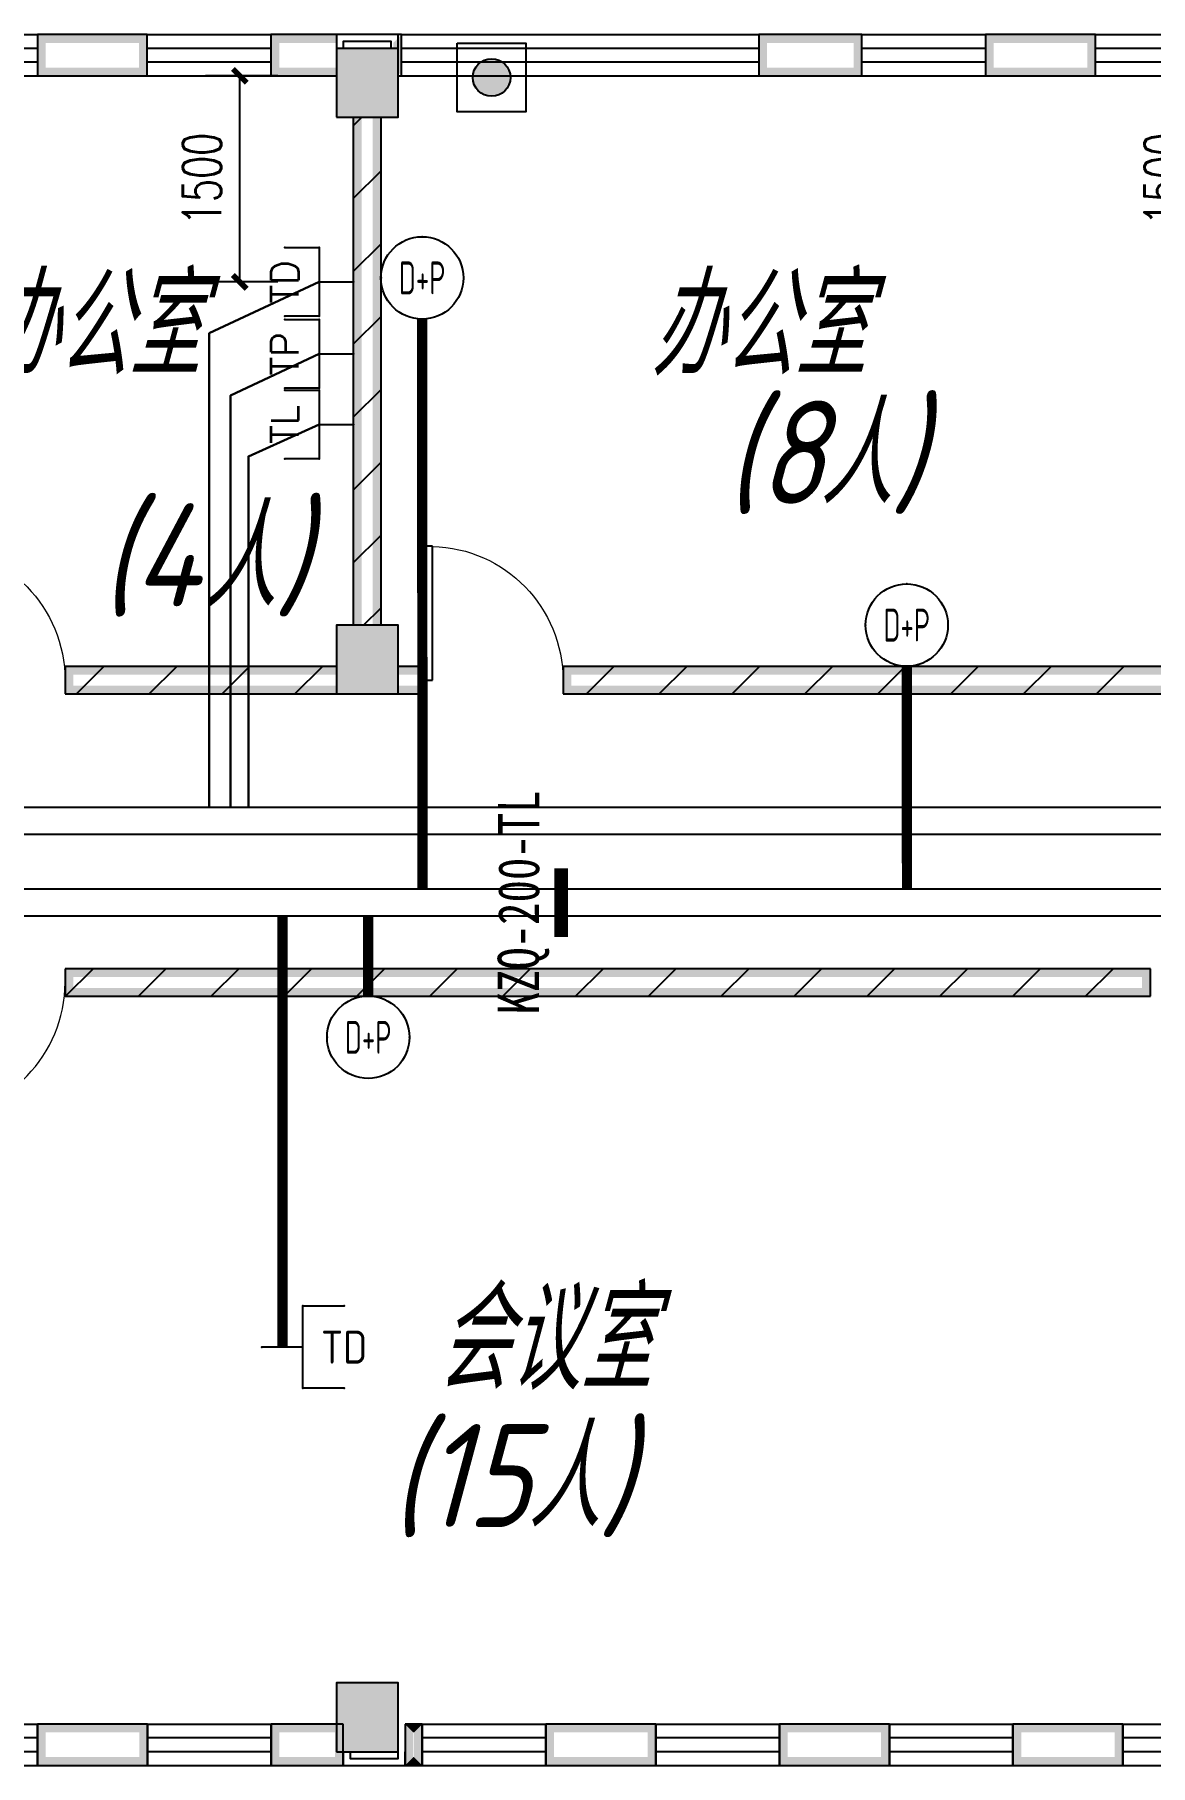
# Model space of a CAD drawing. Extents: x 1241380 to 1952554, y 1012187 to 1766051.
# Drawn here: x 1663444 to 1671565, y 1030613 to 1043213 of the extents above; entities that cross this region are included whole.
import ezdxf
from ezdxf.enums import TextEntityAlignment as Align

# ---------------------------------------------------------------- set-up
doc = ezdxf.new("R2010")
doc.units = 0
for name, color, linetype in [('1-建筑底图', 8, 'Continuous'), ('CABLETRAY_PDS', 4, 'Continuous'), ('EQUIP-通讯', 3, 'Continuous'), ('PUB_HATCH', 8, 'Continuous'), ('TEL_DIM', 3, 'Continuous'), ('WIRE-综合布线', 5, 'Continuous'), ('光纤点位', 3, 'Continuous'), ('内网桥架', 1, 'Continuous'), ('填充', 8, 'Continuous'), ('抗震支吊架', 2, 'Continuous'), ('红机电话', 3, 'Continuous'), ('蓝机电话', 3, 'Continuous')]:
    doc.layers.add(name, color=color, linetype=linetype)
doc.layers.add('内网线路', color=1, linetype='Continuous', lineweight=30)
doc.styles.add('_TEL_ATTDEF', font='GBENOR', dxfattribs={"width": 0.8, "height": 3, "bigfont": 'GBCBIG'})
doc.styles.add('_TEL_DIM', font='SIMPLEX', dxfattribs={"width": 0.8, "height": 3.5, "bigfont": 'HZTXT'})
doc.styles.add('A_DIM_T3', font='SIMPLEX', dxfattribs={"width": 0.7, "bigfont": 'HZ'})
doc.styles.add('kzcad', font='', dxfattribs={"width": 0.8})
doc.styles.get("Standard").update_dxf_attribs({"font": 'gbeitc.shx', "bigfont": 'gbcbig.shx'})
doc.styles.get('kzcad').set_extended_font_data('SimSun')
doc.linetypes.add('JIEDI', pattern='A,1.25,-0.25,0.25,-0.25,0.625,["/",Standard,S=0.6,R=0,X=0,Y=-0.3],0.625,-0.25,0.25,-0.25', length=4)
doc.dimstyles.new('_TCH_ARCH&&100', dxfattribs={"dimtxt": 280, "dimasz": 100, "dimexe": 250, "dimexo": 300, "dimgap": 135, "dimtad": 1, "dimdec": 0, "dimzin": 0, "dimdsep": 46, "dimtxsty": 'A_DIM_T3', "dimblk": 'ARCHTICK', "dimcen": 0.09, "dimclrt": 7, "dimazin": 2, "dimtfac": 1, "dimtdec": 0, "dimtix": 1, "dimtmove": 2, "dimatfit": 3, "dimfxl": 100, "dimtolj": 1, "dimtzin": 0, "dimarcsym": 0})
pattern_1 = [(45, (933820.03, 485085.73), (-265.16515, 265.16515), [])]

# ---------------------------------------------------------------- blocks, each defined once
blk = doc.blocks.new('xfjyc')
at = {"layer": '填充'}
h = blk.add_hatch(color=1, dxfattribs=at)
h.dxf.hatch_style = 1
edge = h.paths.add_edge_path()
edge.add_arc((250, 250), 137, 0, 360)
blk.add_lwpolyline([(0, 500), (500, 500), (500, 0), (0, 0)], close=True)
at = {"color": 1}
blk.add_circle((250, 250), 137, dxfattribs=at)
blk = doc.blocks.new('$WINLIB2D$00000001')
at = {"color": 0}
for points in [[(-0.5, 0.5), (-0.5, -0.5)], [(-0.5, 0.5), (0.5, 0.5)], [(0.5, -0.5), (0.5, 0.5)], [(0.5, 0.1667), (-0.5, 0.1667)], [(0.5, -0.1667), (-0.5, -0.1667)], [(-0.5, -0.5), (0.5, -0.5)]]:
    blk.add_lwpolyline(points, dxfattribs=at)
blk = doc.blocks.new('$DorLib2D$00000001')
at = {"color": 0}
for p, q in [((0.45, 0.975), (0.5, 0.975)), ((0.45, 0), (0.45, 0.975)), ((0.5, 0), (0.5, 0.975)), ((0.5, 0), (0.45, 0))]:
    blk.add_line(p, q, dxfattribs=at)
at = {"color": 0, "lineweight": 13}
blk.add_arc((0.475, 0), 0.975, 91.4693, 180, dxfattribs=at)
blk = doc.blocks.new('_FZH')
blk.add_lwpolyline([(-0.5, -0.5), (0.5, -0.5), (0.5, 0.5), (-0.5, 0.5)], close=True)
at = {"layer": 'PUB_HATCH'}
blk.add_solid([(-0.5, -0.5), (0.5, -0.5), (-0.5, 0.5), (0.5, 0.5)], dxfattribs=at)
blk = doc.blocks.new('1-二层建筑底图')
at = {"layer": '1-建筑底图'}
for points in [[(1664264, 1088421), (1663464, 1088421), (1663524, 1088361), (1664204, 1088361)], [(1663464, 1088421), (1663464, 1088121), (1663524, 1088181), (1663524, 1088361)], [(1664264, 1088121), (1664264, 1088421), (1664204, 1088361), (1664204, 1088181)], [(1665640, 1088421), (1665164, 1088421), (1665224, 1088361), (1665640, 1088361)], [(1665164, 1088421), (1665164, 1088121), (1665224, 1088181), (1665224, 1088361)], [(1666055, 1088321), (1666090, 1088321), (1666090, 1088146), (1666115, 1088121), (1666115, 1088421), (1666055, 1088361)], [(1669465, 1088421), (1668715, 1088421), (1668775, 1088361), (1669405, 1088361)], [(1668715, 1088421), (1668715, 1088121), (1668775, 1088181), (1668775, 1088361)], [(1669465, 1088121), (1669465, 1088421), (1669405, 1088361), (1669405, 1088181)], [(1671165, 1088421), (1670365, 1088421), (1670425, 1088361), (1671105, 1088361)], [(1670365, 1088421), (1670365, 1088121), (1670425, 1088181), (1670425, 1088361)], [(1671165, 1088121), (1671165, 1088421), (1671105, 1088361), (1671105, 1088181)], [(1666090, 1088321), (1665640, 1088321), (1665700, 1088261), (1666030, 1088261)], [(1665640, 1088321), (1665640, 1087821), (1665700, 1087881), (1665700, 1088261)], [(1666090, 1087821), (1666090, 1088321), (1666030, 1088261), (1666030, 1087881)], [(1663464, 1088121), (1664264, 1088121), (1664204, 1088181), (1663524, 1088181)], [(1665164, 1088121), (1665640, 1088121), (1665640, 1088181), (1665224, 1088181)], [(1668715, 1088121), (1669465, 1088121), (1669405, 1088181), (1668775, 1088181)], [(1670365, 1088121), (1671165, 1088121), (1671105, 1088181), (1670425, 1088181)], [(1665640, 1087821), (1666090, 1087821), (1666030, 1087881), (1665700, 1087881)], [(1665825, 1087821), (1665765, 1087821), (1665765, 1084121), (1665825, 1084121)], [(1665965, 1087821), (1665905, 1087821), (1665905, 1084121), (1665965, 1084121)], [(1666090, 1084121), (1665640, 1084121), (1665700, 1084061), (1666030, 1084061)], [(1665640, 1084121), (1665640, 1083621), (1665700, 1083681), (1665700, 1084061)], [(1666090, 1083621), (1666090, 1084121), (1666030, 1084061), (1666030, 1083681)], [(1665640, 1083761), (1665640, 1083821), (1663665, 1083821), (1663725, 1083761)], [(1663665, 1083821), (1663665, 1083621), (1663725, 1083681), (1663725, 1083761)], [(1666090, 1083821), (1666090, 1083761), (1666230, 1083761), (1666290, 1083821)], [(1666290, 1083621), (1666290, 1083821), (1666230, 1083761), (1666230, 1083681)], [(1672640, 1083761), (1672640, 1083821), (1667290, 1083821), (1667350, 1083761)], [(1667290, 1083821), (1667290, 1083621), (1667350, 1083681), (1667350, 1083761)], [(1665640, 1083621), (1665640, 1083681), (1663725, 1083681), (1663665, 1083621)], [(1665640, 1083621), (1666090, 1083621), (1666030, 1083681), (1665700, 1083681)], [(1666090, 1083681), (1666090, 1083621), (1666290, 1083621), (1666230, 1083681)], [(1672640, 1083621), (1672640, 1083681), (1667350, 1083681), (1667290, 1083621)], [(1671565, 1081621), (1663665, 1081621), (1663725, 1081561), (1671505, 1081561)], [(1663665, 1081621), (1663665, 1081421), (1663725, 1081481), (1663725, 1081561)], [(1671565, 1081421), (1671565, 1081621), (1671505, 1081561), (1671505, 1081481)], [(1663665, 1081421), (1671565, 1081421), (1671505, 1081481), (1663725, 1081481)], [(1666090, 1076421), (1665640, 1076421), (1665700, 1076361), (1666030, 1076361)], [(1665640, 1076421), (1665640, 1075921), (1665700, 1075981), (1665700, 1076361)], [(1666090, 1075921), (1666090, 1076421), (1666030, 1076361), (1666030, 1075981)], [(1664265, 1076121), (1663465, 1076121), (1663525, 1076061), (1664205, 1076061)], [(1663465, 1076121), (1663465, 1075821), (1663525, 1075881), (1663525, 1076061)], [(1664265, 1075821), (1664265, 1076121), (1664205, 1076061), (1664205, 1075881)], [(1665690, 1076121), (1665165, 1076121), (1665225, 1076061), (1665630, 1076061)], [(1665165, 1076121), (1665165, 1075821), (1665225, 1075881), (1665225, 1076061)], [(1665690, 1075821), (1665690, 1076121), (1665630, 1076061), (1665630, 1075881)], [(1666265, 1076121), (1666140, 1076121), (1666200, 1076061), (1666205, 1076061)], [(1666140, 1076121), (1666140, 1075821), (1666200, 1075881), (1666200, 1076061)], [(1666265, 1075821), (1666265, 1076121), (1666205, 1076061), (1666205, 1075881)], [(1667965, 1076121), (1667165, 1076121), (1667225, 1076061), (1667905, 1076061)], [(1667165, 1076121), (1667165, 1075821), (1667225, 1075881), (1667225, 1076061)], [(1667965, 1075821), (1667965, 1076121), (1667905, 1076061), (1667905, 1075881)], [(1669665, 1076121), (1668865, 1076121), (1668925, 1076061), (1669605, 1076061)], [(1668865, 1076121), (1668865, 1075821), (1668925, 1075881), (1668925, 1076061)], [(1669665, 1075821), (1669665, 1076121), (1669605, 1076061), (1669605, 1075881)], [(1671365, 1076121), (1670565, 1076121), (1670625, 1076061), (1671305, 1076061)], [(1670565, 1076121), (1670565, 1075821), (1670625, 1075881), (1670625, 1076061)], [(1671365, 1075821), (1671365, 1076121), (1671305, 1076061), (1671305, 1075881)], [(1665640, 1075921), (1666090, 1075921), (1666030, 1075981), (1665700, 1075981)], [(1663465, 1075821), (1664265, 1075821), (1664205, 1075881), (1663525, 1075881)], [(1665165, 1075821), (1665690, 1075821), (1665630, 1075881), (1665225, 1075881)], [(1666140, 1075821), (1666265, 1075821), (1666205, 1075881), (1666200, 1075881)], [(1667165, 1075821), (1667965, 1075821), (1667905, 1075881), (1667225, 1075881)], [(1668865, 1075821), (1669665, 1075821), (1669605, 1075881), (1668925, 1075881)], [(1670565, 1075821), (1671365, 1075821), (1671305, 1075881), (1670625, 1075881)]]:
    blk.add_hatch(color=256, dxfattribs=at).paths.add_polyline_path(points)
h = blk.add_hatch(dxfattribs=at)
h.set_pattern_fill('普通砖', color=256, scale=150, style=0)
h.set_pattern_definition(pattern_1)
h.paths.add_polyline_path([(1665965, 1087821), (1665765, 1087821), (1665765, 1084121), (1665965, 1084121)])
h = blk.add_hatch(dxfattribs=at)
h.set_pattern_fill('普通砖', color=256, scale=150, style=0)
h.set_pattern_definition(pattern_1)
h.paths.add_polyline_path([(1665640, 1083621), (1665640, 1083821), (1663665, 1083821), (1663665, 1083621)])
h = blk.add_hatch(dxfattribs=at)
h.set_pattern_fill('普通砖', color=256, scale=150, style=0)
h.set_pattern_definition(pattern_1)
h.paths.add_polyline_path([(1666090, 1083821), (1666090, 1083621), (1666290, 1083621), (1666290, 1083821)])
h = blk.add_hatch(dxfattribs=at)
h.set_pattern_fill('普通砖', color=256, scale=150, style=0)
h.set_pattern_definition(pattern_1)
h.paths.add_polyline_path([(1672640, 1083621), (1672640, 1083821), (1667290, 1083821), (1667290, 1083621)])
h = blk.add_hatch(dxfattribs=at)
h.set_pattern_fill('普通砖', color=256, scale=150, style=0)
h.set_pattern_definition(pattern_1)
h.paths.add_polyline_path([(1663665, 1081421), (1671565, 1081421), (1671565, 1081621), (1663665, 1081621)])
for p, q in [((1664264, 1088421), (1663464, 1088421)), ((1663464, 1088421), (1663464, 1088121)), ((1664264, 1088121), (1664264, 1088421)), ((1665640, 1088421), (1665164, 1088421)), ((1665164, 1088421), (1665164, 1088121)), ((1666115, 1088421), (1666090, 1088421)), ((1666115, 1088121), (1666115, 1088421)), ((1669465, 1088421), (1668715, 1088421)), ((1668715, 1088421), (1668715, 1088121)), ((1669465, 1088121), (1669465, 1088421)), ((1671165, 1088421), (1670365, 1088421)), ((1670365, 1088421), (1670365, 1088121)), ((1671165, 1088121), (1671165, 1088421)), ((1663464, 1088121), (1664264, 1088121)), ((1665164, 1088121), (1665640, 1088121)), ((1666090, 1088121), (1666115, 1088121)), ((1668715, 1088121), (1669465, 1088121)), ((1670365, 1088121), (1671165, 1088121)), ((1665765, 1084121), (1665765, 1087821)), ((1665965, 1084121), (1665965, 1087821)), ((1665640, 1083821), (1663665, 1083821)), ((1663665, 1083821), (1663665, 1083621)), ((1666290, 1083821), (1666090, 1083821)), ((1666290, 1083621), (1666290, 1083821)), ((1672640, 1083821), (1667290, 1083821)), ((1667290, 1083821), (1667290, 1083621)), ((1663665, 1083621), (1665640, 1083621)), ((1666090, 1083621), (1666290, 1083621)), ((1667290, 1083621), (1672640, 1083621)), ((1671565, 1081621), (1663665, 1081621)), ((1663665, 1081621), (1663665, 1081421)), ((1671565, 1081421), (1671565, 1081621)), ((1663665, 1081421), (1671565, 1081421)), ((1664265, 1076121), (1663465, 1076121)), ((1663465, 1076121), (1663465, 1075821)), ((1664265, 1075821), (1664265, 1076121)), ((1665690, 1076121), (1665165, 1076121)), ((1665165, 1076121), (1665165, 1075821)), ((1665690, 1075821), (1665690, 1076121)), ((1666265, 1076121), (1666140, 1076121)), ((1666140, 1076121), (1666140, 1075821)), ((1666265, 1075821), (1666265, 1076121)), ((1667965, 1076121), (1667165, 1076121)), ((1667165, 1076121), (1667165, 1075821)), ((1667965, 1075821), (1667965, 1076121)), ((1669665, 1076121), (1668865, 1076121)), ((1668865, 1076121), (1668865, 1075821)), ((1669665, 1075821), (1669665, 1076121)), ((1671365, 1076121), (1670565, 1076121)), ((1670565, 1076121), (1670565, 1075821)), ((1671365, 1075821), (1671365, 1076121)), ((1663465, 1075821), (1664265, 1075821)), ((1665165, 1075821), (1665690, 1075821)), ((1666140, 1075821), (1666265, 1075821)), ((1667165, 1075821), (1667965, 1075821)), ((1668865, 1075821), (1669665, 1075821)), ((1670565, 1075821), (1671365, 1075821))]:
    blk.add_line(p, q, dxfattribs=at)
for points in [[(1666090, 1088321), (1666090, 1088421), (1665640, 1088421), (1665640, 1088321)], [(1666040, 1088321), (1666040, 1088371), (1665690, 1088371), (1665690, 1088321)], [(1665690, 1075921), (1665690, 1075821), (1666140, 1075821), (1666140, 1075921)], [(1665740, 1075921), (1665740, 1075871), (1666090, 1075871), (1666090, 1075921)]]:
    blk.add_lwpolyline(points, dxfattribs=at)
for name, p, xscale, yscale, zscale in [('$WINLIB2D$00000001', (1663014, 1088271), 900, -300, 900), ('$WINLIB2D$00000001', (1664714, 1088271), 900, -300, 900), ('$DorLib2D$00000001', (1663165, 1081521), -1000, -1000, -1000)]:
    blk.add_blockref(name, p, dxfattribs=dict(at, xscale=xscale, yscale=yscale, zscale=zscale))
for name, p, xscale, yscale, zscale, rotation in [('$WINLIB2D$00000001', (1667415, 1088271), 2600, -300, 2600, 359.9999999995153), ('$WINLIB2D$00000001', (1669915, 1088271), 900, -300, 900, 359.9999999995153), ('$WINLIB2D$00000001', (1671615, 1088271), 900, -300, 900, 359.9999999995153), ('_FZH', (1665865, 1088071), 449.9999998395797, 500.0000002435409, 500.0000002435409, 8.878653025816272e-09), ('$DorLib2D$00000001', (1663165, 1083721), 1000, -1000, 1000, 180), ('$DorLib2D$00000001', (1666790, 1083721), 1000, -1000, 1000, 180), ('_FZH', (1665865, 1083871), 449.9999997157138, 499.9999999193242, 499.9999999193242, 8.893475487405864e-09), ('_FZH', (1665865, 1076171), 449.9999997157138, 499.9999999608845, 499.9999999608845, 8.893475487405864e-09), ('$WINLIB2D$00000001', (1663015, 1075971), -900, -300, -900, 180), ('$WINLIB2D$00000001', (1664715, 1075971), -900, -300, -900, 180), ('$WINLIB2D$00000001', (1666715, 1075971), -900, -300, -900, 180), ('$WINLIB2D$00000001', (1668415, 1075971), -900, -300, -900, 180), ('$WINLIB2D$00000001', (1670115, 1075971), -900, -300, -900, 180), ('$WINLIB2D$00000001', (1671815, 1075971), -900, -300, -900, 180)]:
    blk.add_blockref(name, p, dxfattribs=dict(at, xscale=xscale, yscale=yscale, zscale=zscale, rotation=rotation))
blk.add_blockref('xfjyc', (1666520, 1087859), dxfattribs=at)
for s, height, p in [('办公室', 723.4, (1663077, 1085942)), ('办公室', 723.4, (1667923, 1085942)), ('(8', 750, (1668466, 1085005)), ('人', 723, (1669154, 1085005)), (')', 750, (1669680, 1085005)), ('(4', 750, (1663919, 1084258)), ('人', 723, (1664669, 1084258)), (')', 750, (1665196, 1084258)), ('会议室', 723.4, (1666363, 1078561)), ('(15', 750, (1666028, 1077556)), ('人', 723, (1667028, 1077556)), (')', 750, (1667555, 1077556))]:
    blk.add_text(s, height=height, dxfattribs=at).set_placement(p)
blk = doc.blocks.new('$equip_U$00000080(win7-PC-wzy)')
blk.add_circle((0, 0.5), 0.5)
for p in [(0, 0.999), (-0.5, 0.5), (0.5, 0.5)]:
    blk.add_point(p)
at = {"color": 7, "style": '_TEL_DIM', "width": 0.7}
blk.add_attdef('$TEXT$', text='', height=0.4, dxfattribs=at).set_placement((0, 0.5), align=Align.MIDDLE_CENTER)
at = {"color": 7, "style": '_TEL_DIM', "flags": 1}
for tag in ['A', 'REMARK']:
    blk.add_attdef(tag, text='', height=0.00002, dxfattribs=at).set_placement((0, 0), align=Align.MIDDLE_CENTER)
blk = doc.blocks.new('$equip$00002670')
for p, q in [((-0.5, 0.499), (-0.5, 0.999)), ((0.5, 0.999), (0.5, 0.499)), ((0.5, 0.499), (-0.5, 0.499)), ((0, 0.5), (0, 0))]:
    blk.add_line(p, q)
for p in [(-0.5, 0.999), (0.5, 0.999), (-0.5, 0.499), (0.5, 0.499), (0, 0)]:
    blk.add_point(p)
at = {"color": 7, "style": '_TEL_DIM'}
blk.add_attdef('$TEXT$', text='', height=0.4, dxfattribs=at).set_placement((0, 0.999), align=Align.MIDDLE_CENTER)
at = {"color": 7, "style": '_TEL_DIM', "flags": 1}
blk.add_attdef('A', text='', height=0.000025, dxfattribs=at).set_placement((0, 0), align=Align.MIDDLE_CENTER)
blk = doc.blocks.new('$equip$00001867')
for p, q in [((-0.5, 0.499), (-0.5, 0.999)), ((0.5, 0.999), (0.5, 0.499)), ((0.5, 0.499), (-0.5, 0.499)), ((0, 0.5), (0, 0))]:
    blk.add_line(p, q)
for p in [(-0.5, 0.999), (0.5, 0.999), (-0.5, 0.499), (0.5, 0.499), (0, 0)]:
    blk.add_point(p)
at = {"color": 7, "style": '_TEL_DIM'}
blk.add_attdef('$TEXT$', text='', height=0.4, dxfattribs=at).set_placement((0, 0.999), align=Align.MIDDLE_CENTER)
at = {"color": 7, "style": '_TEL_DIM', "flags": 1}
blk.add_attdef('A', text='', height=0.00002, dxfattribs=at).set_placement((0, 0), align=Align.MIDDLE_CENTER)
blk = doc.blocks.new('_ArchTick')
at = {"color": 0, "linetype": 'ByBlock', "const_width": 0.4}
blk.add_lwpolyline([(-0.5, -0.5), (0.5, 0.5)], dxfattribs=at)
blk = doc.blocks.new('*D383')
at = {"layer": 'Defpoints', "color": 0}
for p in [(1671937, 1042913), (1672515, 1042913), (1672515, 1041413)]:
    blk.add_point(p, dxfattribs=at)
at = {"layer": 'TEL_DIM', "color": 0, "lineweight": -2, "transparency": 16777216}
for p, q in [((1672215, 1042913), (1671687, 1042913)), ((1671937, 1041413), (1671937, 1042913)), ((1672215, 1041413), (1671687, 1041413))]:
    blk.add_line(p, q, dxfattribs=at)
at = {"layer": 'TEL_DIM', "color": 0, "lineweight": -2, "transparency": 16777216, "xscale": 100, "yscale": 100, "zscale": 100}
for p, rotation in [((1671937, 1042913), 90), ((1671937, 1041413), 270)]:
    blk.add_blockref('_ArchTick', p, dxfattribs=dict(at, rotation=rotation))
at = {"layer": 'TEL_DIM', "color": 7, "transparency": 16777216, "insert": (1671662, 1042163), "char_height": 280, "attachment_point": 5, "rotation": 90, "style": 'A_DIM_T3'}
blk.add_mtext('\\A1;1500', dxfattribs=at)
blk = doc.blocks.new('*D384')
at = {"layer": 'Defpoints', "color": 0}
for p in [(1664937, 1042913), (1665515, 1042913), (1665515, 1041413)]:
    blk.add_point(p, dxfattribs=at)
at = {"layer": 'TEL_DIM', "color": 0, "lineweight": -2, "transparency": 16777216}
for p, q in [((1665215, 1042913), (1664687, 1042913)), ((1664937, 1041413), (1664937, 1042913)), ((1665215, 1041413), (1664687, 1041413))]:
    blk.add_line(p, q, dxfattribs=at)
at = {"layer": 'TEL_DIM', "color": 0, "lineweight": -2, "transparency": 16777216, "xscale": 100, "yscale": 100, "zscale": 100}
for p, rotation in [((1664937, 1042913), 90), ((1664937, 1041413), 270)]:
    blk.add_blockref('_ArchTick', p, dxfattribs=dict(at, rotation=rotation))
at = {"layer": 'TEL_DIM', "color": 7, "transparency": 16777216, "insert": (1664662, 1042163), "char_height": 280, "attachment_point": 5, "rotation": 90, "style": 'A_DIM_T3'}
blk.add_mtext('\\A1;1500', dxfattribs=at)

msp = doc.modelspace()

# ---------------------------------------------------------------- linework, layer by layer
at = {"layer": 'CABLETRAY_PDS'}
for p, q in [((1599215, 1036994.7), (1679119.1, 1036994.7)), ((1679119.1, 1036794.7), (1599215, 1036794.7))]:
    msp.add_line(p, q, dxfattribs=at)
at = {"layer": 'WIRE-综合布线', "linetype": 'Continuous', "const_width": 75}
for points in [[(1666266.6, 1036994.7), (1666264.7, 1041142.3)], [(1669793.6, 1036994.7), (1669791.7, 1038614.9)], [(1665247, 1033658.3), (1665247, 1036794.7)], [(1665871.9, 1036213.3), (1665871.9, 1036794.7)]]:
    msp.add_lwpolyline(points, dxfattribs=at)
at = {"layer": '内网桥架'}
for p, q in [((1600835.7, 1037589.4), (1673987.6, 1037589.4)), ((1673987.6, 1037389.4), (1600835.7, 1037389.4))]:
    msp.add_line(p, q, dxfattribs=at)
at = {"layer": '内网线路'}
for points in [[(1665515.4, 1041413.3), (1664715.3, 1041039.1), (1664715.3, 1037589.4)], [(1665515.4, 1040889.6), (1664868.3, 1040585.7), (1664868.3, 1037589.4)], [(1665515.4, 1040375), (1664999.4, 1040142.8), (1664999.4, 1037589.4)]]:
    msp.add_lwpolyline(points, dxfattribs=at)
at = {"layer": '抗震支吊架', "color": 2, "const_width": 100}
msp.add_lwpolyline([(1667275.7, 1036644.7), (1667275.7, 1037144.7)], dxfattribs=at)

# ---------------------------------------------------------------- block references
at = {"layer": '1-建筑底图', "linetype": 'JIEDI'}
msp.add_blockref('1-二层建筑底图', (0, -45207.9), dxfattribs=at)
at = {"layer": 'EQUIP-通讯', "linetype": 'JIEDI'}
ref = msp.add_blockref('$equip_U$00000080(win7-PC-wzy)', (1666564.4, 1041442), dxfattribs=dict(at, xscale=600, yscale=600, zscale=600, rotation=90))
ref.add_attrib('$TEXT$', 'D+P', dxfattribs={"layer": '0', "color": 7, "height": 240, "style": '_TEL_ATTDEF', "width": 0.7}).set_placement((1666264.7, 1041442), align=Align.MIDDLE_CENTER)
ref = msp.add_blockref('$equip_U$00000080(win7-PC-wzy)', (1670091.4, 1038914.6), dxfattribs=dict(at, xscale=600, yscale=600, zscale=600, rotation=90))
ref.add_attrib('$TEXT$', 'D+P', dxfattribs={"layer": '0', "color": 7, "height": 240, "style": '_TEL_ATTDEF', "width": 0.7}).set_placement((1669791.7, 1038914.6), align=Align.MIDDLE_CENTER)
ref = msp.add_blockref('$equip_U$00000080(win7-PC-wzy)', (1665871.9, 1035613.9), dxfattribs=dict(at, xscale=600, yscale=600, zscale=600))
ref.add_attrib('$TEXT$', 'D+P', dxfattribs={"layer": '0', "color": 7, "height": 240, "style": '_TEL_ATTDEF', "width": 0.7}).set_placement((1665871.9, 1035913.6), align=Align.MIDDLE_CENTER)
ref = msp.add_blockref('$equip$00002670', (1665097.2, 1033658.3), dxfattribs=dict(at, xscale=600, yscale=600, zscale=600, rotation=270))
ref.add_attrib('$TEXT$', 'TD', dxfattribs={"layer": '0', "color": 7, "height": 240, "style": '_TEL_ATTDEF'}).set_placement((1665696.6, 1033658.3), align=Align.MIDDLE_CENTER)
at = {"layer": '光纤点位', "xscale": 500, "yscale": 500, "zscale": 500, "rotation": 90}
msp.add_blockref('$equip$00002670', (1665764.9, 1041413.3), dxfattribs=at).add_auto_attribs({'$TEXT$': 'TD'})
at = {"layer": '红机电话', "xscale": 500, "yscale": 500, "zscale": 500, "rotation": 90}
msp.add_blockref('$equip$00001867', (1665764.9, 1040889.6), dxfattribs=at).add_auto_attribs({'$TEXT$': 'TP'})
at = {"layer": '蓝机电话', "xscale": 500, "yscale": 500, "zscale": 500, "rotation": 90}
msp.add_blockref('$equip$00001867', (1665764.9, 1040375), dxfattribs=at).add_auto_attribs({'$TEXT$': 'TL'})

# ---------------------------------------------------------------- texts
at = {"layer": '抗震支吊架', "color": 2, "style": 'kzcad', "width": 0.8}
msp.add_text('KZQ-200-TL', height=300, rotation=89.88539, dxfattribs=at).set_placement((1667115.7, 1036894.7), align=Align.CENTER)

# ---------------------------------------------------------------- dimensions: what is measured, and where the dimension line sits
at = {"layer": 'TEL_DIM'}
for p1, p2, picture, middle in [((1665515.4, 1041413.3), (1665515.4, 1042913.3), '*D384', (1664661.9, 1042163.3)), ((1672515.5, 1041413.3), (1672515.5, 1042913.3), '*D383', (1671662, 1042163.3))]:
    dim = msp.add_aligned_dim(p1=p1, p2=p2, distance=578.5, dimstyle='_TCH_ARCH&&100', dxfattribs=at)
    dim.commit()
    dim.dimension.update_dxf_attribs({"geometry": picture, "text_midpoint": middle})

doc.saveas('drawing.dxf')
